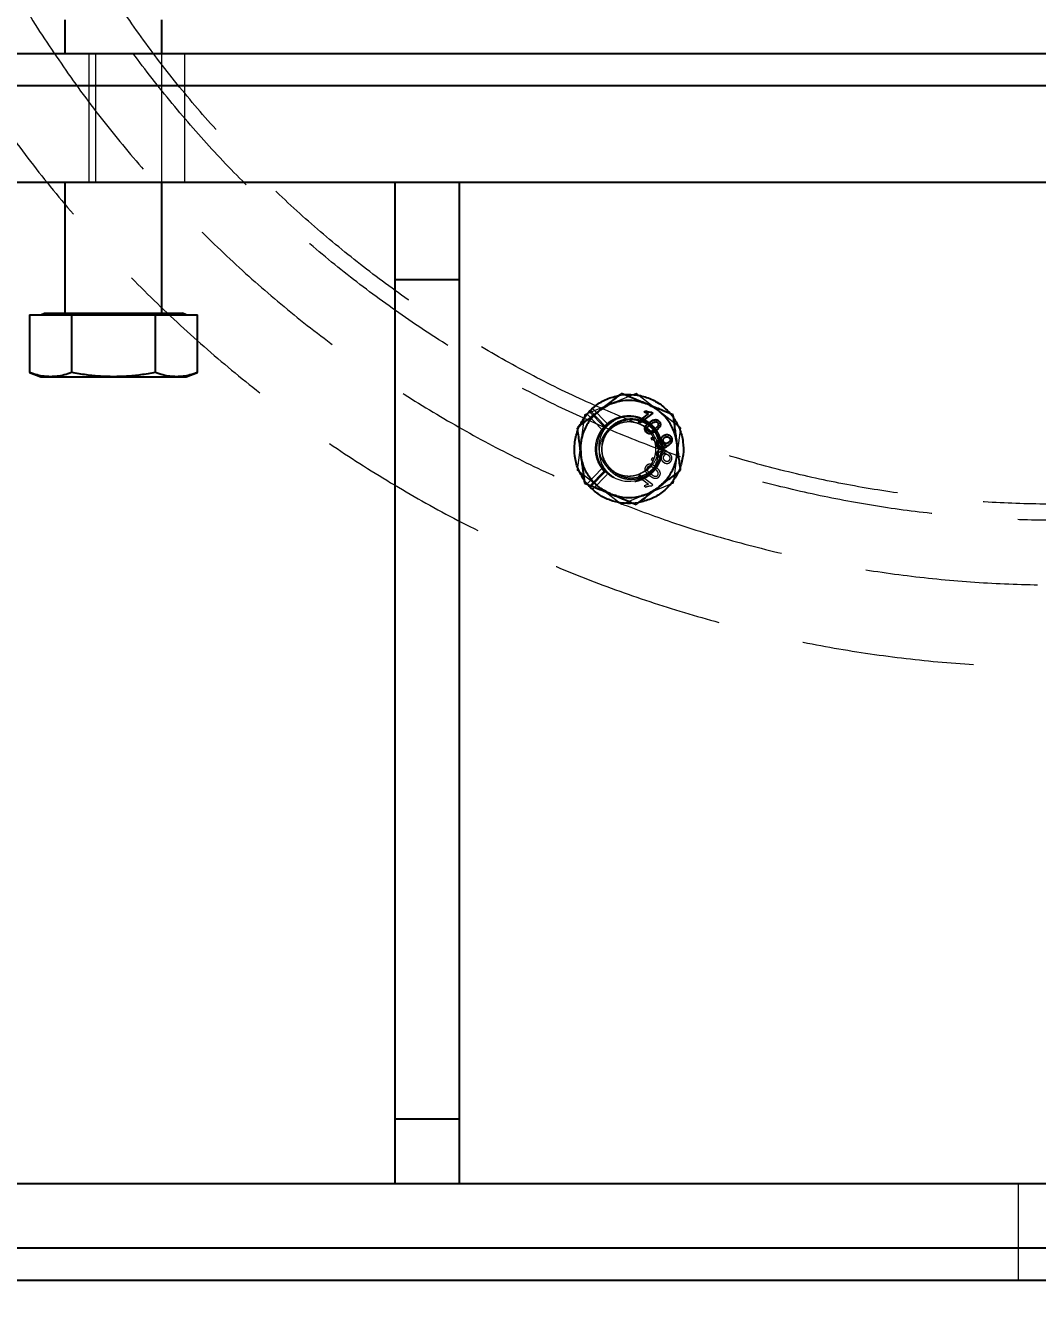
# Model space of a CAD drawing. Header units: millimetres. Extents: x 861 to 27901, y 673 to 17923.
# Drawn here: x 10602.1 to 10850.4, y 5365.5 to 5681.2 of the extents above; entities that cross this region are included whole.
import ezdxf

# ---------------------------------------------------------------- set-up
doc = ezdxf.new("R2010")
doc.units = ezdxf.units.MM
doc.header["$LTSCALE"] = 33.3
doc.linetypes.add('HIDDEN', pattern=[1.905, 1.27, -0.635])
doc.layers.add('CAPA_1', color=7, linetype='Continuous')
doc.styles.add('SLDTEXTSTYLE0', font='TXT', dxfattribs={"width": 0.75})
doc.dimstyles.new('SLDDIMSTYLE0', dxfattribs={"dimtxt": 66.6, "dimasz": 66.6, "dimexe": 0, "dimexo": 0.0625, "dimgap": 16.65, "dimtad": 2, "dimdec": 0, "dimlfac": 1.261261, "dimrnd": 1e-09, "dimzin": 12, "dimdsep": 46, "dimtxsty": 'SLDTEXTSTYLE0', "dimsah": 1, "dimcen": 0.09, "dimadec": 0, "dimazin": 3, "dimtfac": 1, "dimtdec": 0, "dimtofl": 0, "dimtmove": 0, "dimatfit": 3, "dimfxl": 1, "dimfrac": 2, "dimtolj": 1, "dimtzin": 12, "dimarcsym": 0})

# ---------------------------------------------------------------- blocks, each defined once
blk = doc.blocks.new('_D_13')
at = {"layer": 'CAPA_1', "transparency": 16777216}
for p, q in [((9823.17, 6912.25), (14695.32, 6912.25)), ((14662.02, 6912.25), (14662.02, 5357.98)), ((14240.18, 5357.98), (14695.32, 5357.98))]:
    blk.add_line(p, q, dxfattribs=at)
for points in [[(14662.02, 6912.25), (14651.77, 6845.65), (14672.27, 6845.65)], [(14662.02, 5357.98), (14672.27, 5424.58), (14651.77, 5424.58)]]:
    blk.add_solid(points, dxfattribs=at)
at = {"layer": 'CAPA_1', "transparency": 16777216, "insert": (14576.17, 6036.69), "char_height": 66.6, "attachment_point": 1, "rotation": 90, "style": 'SLDTEXTSTYLE0'}
blk.add_mtext('1960', dxfattribs=at)

msp = doc.modelspace()

# ---------------------------------------------------------------- linework, layer by layer
at = {"color": 7, "linetype": 'Continuous', "lineweight": 25}
for p, q in [((10611.73, 5674.37), (10611.73, 5682.63)), ((10635.52, 5674.37), (10635.52, 5682.63)), ((10534.1, 5674.37), (11184.24, 5674.37)), ((11350.74, 5666.45), (10478.6, 5666.45)), ((11691.67, 5642.66), (10478.6, 5642.66)), ((10611.73, 5610.56), (10611.73, 5642.66)), ((10635.52, 5610.56), (10635.52, 5642.66)), ((10692.67, 5642.66), (10692.67, 5396.87)), ((10708.53, 5396.87), (10708.53, 5642.66)), ((10692.67, 5618.87), (10708.53, 5618.87)), ((10603.03, 5610.16), (10603.03, 5596.01)), ((10603.03, 5610.16), (10644.22, 5610.16)), ((10605.79, 5610.16), (10606.68, 5610.56)), ((10613.33, 5610.16), (10613.33, 5596.01)), ((10633.92, 5596.01), (10633.92, 5610.16)), ((10641.46, 5610.16), (10640.57, 5610.56)), ((10644.22, 5596.01), (10644.22, 5610.16)), ((10603.02, 5596.01), (10605.79, 5595)), ((10641.46, 5595), (10644.23, 5596.01)), ((10752.47, 5583.98), (10754.99, 5585.91)), ((10752.79, 5583.57), (10752.47, 5583.98)), ((10756.02, 5586.05), (10752.79, 5583.57)), ((10753.94, 5586.29), (10754.32, 5586.59)), ((10754.99, 5585.91), (10753.94, 5586.29)), ((10755.82, 5586.32), (10756.02, 5586.05)), ((10755.66, 5579.84), (10756.07, 5580.16)), ((10755.98, 5579.43), (10755.66, 5579.84)), ((10756.39, 5579.75), (10755.98, 5579.43)), ((10756.07, 5580.16), (10756.39, 5579.75)), ((10757.27, 5579.37), (10757.63, 5578.99)), ((10759.19, 5578.27), (10759.27, 5578.34)), ((10740.4, 5568.08), (10739.87, 5568.68)), ((10740.4, 5568.08), (10740.63, 5568.31)), ((10740.63, 5567.83), (10740.96, 5568.17)), ((10708.53, 5412.73), (10692.67, 5412.73)), ((11826.45, 5396.87), (10264.53, 5396.87)), ((11826.45, 5381.02), (10264.53, 5381.02)), ((11826.45, 5373.09), (10264.53, 5373.09))]:
    msp.add_line(p, q, dxfattribs=at)
at = {"color": 1, "linetype": 'HIDDEN', "lineweight": 18}
for p, q in [((10617.68, 5642.66), (10617.68, 5674.37)), ((10619.21, 5674.37), (10619.21, 5642.66)), ((10635.52, 5642.66), (10635.52, 5674.37)), ((10641.13, 5642.66), (10641.13, 5674.37)), ((10751.96, 5590.86), (10739.27, 5585.63)), ((10747.17, 5590.24), (10748.05, 5590.46)), ((10747.77, 5590.42), (10749, 5590.59)), ((10748.31, 5590.49), (10749.65, 5590.57)), ((10762.85, 5582.48), (10751.96, 5590.86)), ((10740.63, 5586.66), (10741.21, 5587.22)), ((10741.21, 5587.22), (10741.68, 5587.56)), ((10744.85, 5583.49), (10741.21, 5587.22)), ((10745.62, 5588.24), (10747.1, 5588.64)), ((10753.2, 5588.64), (10754.7, 5588.23)), ((10739.27, 5585.63), (10737.46, 5572.01)), ((10739.87, 5585.82), (10743.53, 5582.07)), ((10740.03, 5585.94), (10740.4, 5586.42)), ((10740.4, 5586.42), (10744.04, 5582.7)), ((10744.27, 5582.94), (10740.63, 5586.66)), ((10757.41, 5586.67), (10758.49, 5585.59)), ((10760.16, 5586.1), (10761.27, 5584.65)), ((10760.37, 5585.9), (10761.13, 5584.91)), ((10737.42, 5581.21), (10737.63, 5581.97)), ((10737.55, 5581.77), (10738.03, 5582.92)), ((10737.72, 5582.19), (10738.36, 5583.46)), ((10744.04, 5582.7), (10743.54, 5582.02)), ((10744.85, 5583.49), (10744.27, 5582.94)), ((10744.98, 5583.59), (10744.85, 5583.49)), ((10747.76, 5583.45), (10747.61, 5583.37)), ((10755.17, 5583.36), (10754.99, 5583.53)), ((10762.85, 5582.48), (10761.03, 5568.87)), ((10738.76, 5580.3), (10738.36, 5578.82)), ((10738.76, 5574.2), (10738.36, 5575.7)), ((10755.98, 5575.07), (10755.66, 5574.66)), ((10755.66, 5574.66), (10756.07, 5574.34)), ((10756.39, 5574.75), (10755.98, 5575.07)), ((10757.27, 5575.13), (10757.63, 5575.51)), ((10757.81, 5575.34), (10758.01, 5576.22)), ((10759.19, 5576.22), (10759.27, 5576.16)), ((10761.94, 5575.68), (10761.54, 5574.2)), ((10748.34, 5563.64), (10737.46, 5572.01)), ((10739.87, 5568.68), (10743.53, 5572.43)), ((10740.63, 5568.31), (10744.04, 5571.8)), ((10744.27, 5571.55), (10740.96, 5568.17)), ((10744.85, 5571), (10741.21, 5567.28)), ((10743.5, 5572.48), (10744.39, 5571.45)), ((10744.04, 5571.8), (10743.53, 5572.43)), ((10744.78, 5573.42), (10745.15, 5572.9)), ((10754.7, 5570.8), (10755.23, 5571.18)), ((10762.38, 5571.82), (10761.95, 5571.05)), ((10762.75, 5572.73), (10762.28, 5571.57)), ((10762.89, 5573.35), (10762.48, 5572.06)), ((10740.7, 5567.78), (10739.15, 5569.63)), ((10739.87, 5568.68), (10739.17, 5569.59)), ((10742.9, 5567.82), (10741.81, 5568.91)), ((10761.03, 5568.87), (10748.34, 5563.64)), ((10752.79, 5570.93), (10752.47, 5570.52)), ((10752.47, 5570.52), (10754.99, 5568.58)), ((10756.02, 5568.45), (10752.79, 5570.93)), ((10754.99, 5568.58), (10753.94, 5568.2)), ((10753.94, 5568.2), (10754.32, 5567.91)), ((10755.82, 5568.18), (10756.02, 5568.45)), ((10754.69, 5566.25), (10753.2, 5565.86)), ((10752.61, 5564.1), (10750.78, 5563.92)), ((10752.53, 5564.08), (10751.3, 5563.91)), ((10845.69, 5396.87), (10845.69, 5373.09))]:
    msp.add_line(p, q, dxfattribs=at)
msp.add_arc((10750.15, 5577.25), 7.93, 37.5876, 307.5876, dxfattribs=at)
for points in [[(11121.76, 6013.67), (11118.45, 6018.6), (11111.84, 6028.47), (11100.89, 6042.53), (11089.23, 6056.01), (11076.81, 6068.79), (11063.71, 6080.86), (11049.94, 6092.18), (11035.56, 6102.71), (11020.61, 6112.41), (11005.15, 6121.26), (10989.21, 6129.23), (10972.85, 6136.3), (10956.11, 6142.43), (10939.07, 6147.62), (10921.75, 6151.85), (10904.23, 6155.09), (10886.55, 6157.35), (10868.78, 6158.61), (10850.96, 6158.88), (10833.15, 6158.15), (10815.41, 6156.41), (10797.8, 6153.69), (10780.37, 6149.98), (10763.18, 6145.31), (10746.27, 6139.67), (10729.71, 6133.1), (10713.54, 6125.6), (10697.81, 6117.22), (10682.58, 6107.96), (10667.9, 6097.87), (10653.8, 6086.96), (10640.34, 6075.29), (10627.55, 6062.88), (10615.48, 6049.77), (10604.16, 6036), (10593.63, 6021.62), (10583.93, 6006.68), (10575.08, 5991.21), (10567.11, 5975.27), (10560.04, 5958.91), (10553.91, 5942.18), (10548.72, 5925.13), (10544.5, 5907.81), (10541.25, 5890.29), (10538.99, 5872.61), (10537.73, 5854.84), (10537.46, 5837.02), (10538.2, 5819.21), (10539.93, 5801.48), (10542.65, 5783.86), (10546.36, 5766.43), (10551.03, 5749.24), (10556.67, 5732.33), (10563.24, 5715.77), (10570.75, 5699.6), (10579.09, 5683.85), (10585.37, 5673.77), (10588.52, 5668.74)], [(10588.52, 5668.74), (10591.82, 5663.8), (10598.44, 5653.93), (10609.39, 5639.87), (10621.05, 5626.4), (10633.47, 5613.61), (10646.57, 5601.54), (10660.34, 5590.22), (10674.72, 5579.7), (10689.67, 5569.99), (10705.13, 5561.14), (10721.07, 5553.17), (10737.43, 5546.1), (10754.16, 5539.97), (10771.21, 5534.78), (10788.53, 5530.56), (10806.05, 5527.31), (10823.73, 5525.05), (10841.5, 5523.79), (10859.32, 5523.52), (10877.13, 5524.26), (10894.86, 5525.99), (10912.48, 5528.71), (10929.91, 5532.42), (10947.1, 5537.1), (10964.01, 5542.73), (10980.57, 5549.31), (10996.74, 5556.8), (11012.47, 5565.18), (11027.7, 5574.44), (11042.38, 5584.54), (11056.48, 5595.44), (11069.94, 5607.11), (11082.73, 5619.53), (11094.8, 5632.64), (11106.12, 5646.4), (11116.65, 5660.78), (11126.35, 5675.73), (11135.2, 5691.19), (11143.17, 5707.13), (11150.24, 5723.49), (11156.37, 5740.23), (11161.56, 5757.28), (11165.78, 5774.59), (11169.03, 5792.11), (11171.29, 5809.79), (11172.55, 5827.56), (11172.82, 5845.38), (11172.08, 5863.19), (11170.35, 5880.93), (11167.63, 5898.54), (11163.92, 5915.97), (11159.24, 5933.16), (11153.61, 5950.07), (11147.04, 5966.64), (11139.53, 5982.8), (11131.19, 5998.55), (11124.9, 6008.63), (11121.76, 6013.67)], [(10639.07, 5595), (10639.44, 5595), (10640.17, 5595), (10640.9, 5595), (10641.38, 5595), (10641.44, 5595), (10641.46, 5595)], [(10743.53, 5572.43), (10743.24, 5572.87), (10742.67, 5573.75), (10742.16, 5575.25), (10741.92, 5576.81), (10741.99, 5578.39), (10742.36, 5579.92), (10743.01, 5581.36), (10743.93, 5582.65), (10745.07, 5583.74), (10746.4, 5584.59), (10747.87, 5585.17), (10749.43, 5585.46), (10751, 5585.45), (10752.55, 5585.13), (10754.01, 5584.53), (10755.33, 5583.66), (10756.46, 5582.55), (10757.35, 5581.25), (10757.99, 5579.8), (10758.33, 5578.26), (10758.37, 5576.68), (10758.11, 5575.12), (10757.56, 5573.64), (10756.74, 5572.3), (10755.67, 5571.13), (10754.4, 5570.19), (10752.98, 5569.51), (10751.45, 5569.11), (10749.87, 5569.01), (10748.3, 5569.22), (10746.81, 5569.72), (10745.42, 5570.48), (10744.65, 5571.2), (10744.27, 5571.55)], [(10744.89, 5573.2), (10744.44, 5573.95), (10743.54, 5575.45), (10743.4, 5578.14), (10744.24, 5580.64), (10746, 5582.65), (10748.38, 5583.83), (10751.03, 5584.01), (10753.55, 5583.16), (10755.55, 5581.41), (10756.73, 5579.02), (10756.91, 5576.37), (10756.06, 5573.85), (10754.31, 5571.85), (10751.92, 5570.67), (10749.28, 5570.5), (10746.72, 5571.31), (10745.5, 5572.57), (10744.89, 5573.2)], [(10756.43, 5582.09), (10756.73, 5581.65), (10757.32, 5580.79), (10757.85, 5579.32), (10758.13, 5577.77), (10758.05, 5576.73), (10758.01, 5576.21)], [(10744.89, 5573.2), (10744.64, 5573.56), (10744.15, 5574.28), (10743.7, 5575.52), (10743.47, 5576.81), (10743.53, 5577.68), (10743.57, 5578.12)]]:
    msp.add_open_spline(points, degree=3, dxfattribs=at)
for points, knots in [([(10747.26, 5564.21), (10751.7, 5562.52), (10761.35, 5558.86), (10776.56, 5554.31), (10792.77, 5550.33), (10809.18, 5547.3), (10825.73, 5545.18), (10842.37, 5544), (10859.06, 5543.75), (10875.73, 5544.44), (10892.33, 5546.06), (10908.83, 5548.61), (10925.15, 5552.08), (10941.25, 5556.46), (10957.08, 5561.73), (10972.59, 5567.89), (10987.73, 5574.91), (11002.45, 5582.76), (11016.71, 5591.43), (11030.46, 5600.88), (11043.66, 5611.09), (11056.27, 5622.02), (11068.24, 5633.64), (11079.54, 5645.92), (11090.14, 5658.8), (11100, 5672.27), (11109.08, 5686.26), (11117.37, 5700.75), (11124.83, 5715.67), (11131.45, 5730.99), (11137.19, 5746.66), (11142.05, 5762.62), (11146, 5778.83), (11149.04, 5795.24), (11151.16, 5811.79), (11152.34, 5828.43), (11152.59, 5845.12), (11151.9, 5861.79), (11150.28, 5878.4), (11147.73, 5894.89), (11144.26, 5911.21), (11139.88, 5927.31), (11134.61, 5943.14), (11128.45, 5958.65), (11121.43, 5973.78), (11113.62, 5988.53), (11107.73, 5997.97), (11104.78, 6002.69)], [0, 0, 0, 0, 0.019062, 0.041356, 0.06365, 0.085944, 0.108238, 0.130532, 0.152826, 0.17512, 0.197414, 0.219708, 0.242002, 0.264296, 0.286591, 0.308885, 0.331179, 0.353473, 0.375767, 0.398061, 0.420355, 0.442649, 0.464943, 0.487237, 0.509531, 0.531825, 0.554119, 0.576413, 0.598707, 0.621001, 0.643295, 0.665589, 0.687883, 0.710177, 0.732471, 0.754765, 0.77706, 0.799354, 0.821648, 0.843942, 0.866236, 0.88853, 0.910824, 0.933118, 0.955412, 0.977706, 1, 1, 1, 1]), ([(11091.47, 5994.07), (11094.26, 5989.61), (11099.83, 5980.68), (11107.22, 5966.71), (11113.88, 5952.39), (11119.7, 5937.7), (11124.7, 5922.72), (11128.84, 5907.47), (11132.13, 5892.02), (11134.54, 5876.41), (11136.08, 5860.69), (11136.73, 5844.91), (11136.49, 5829.11), (11135.37, 5813.36), (11133.37, 5797.69), (11130.49, 5782.16), (11126.75, 5766.81), (11122.15, 5751.7), (11116.71, 5736.87), (11110.45, 5722.36), (11103.38, 5708.24), (11095.54, 5694.53), (11086.94, 5681.28), (11077.6, 5668.53), (11067.57, 5656.33), (11056.87, 5644.71), (11045.54, 5633.71), (11033.6, 5623.36), (11021.11, 5613.69), (11008.09, 5604.75), (10994.59, 5596.54), (10980.66, 5589.11), (10966.32, 5582.47), (10951.64, 5576.64), (10936.66, 5571.65), (10921.41, 5567.5), (10905.96, 5564.21), (10890.35, 5561.8), (10874.63, 5560.26), (10858.85, 5559.61), (10843.05, 5559.85), (10827.3, 5560.97), (10811.63, 5562.97), (10796.09, 5565.85), (10780.75, 5569.59), (10765.64, 5574.19), (10750.81, 5579.63), (10736.3, 5585.89), (10722.17, 5592.96), (10708.46, 5600.8), (10695.22, 5609.4), (10682.47, 5618.74), (10670.27, 5628.77), (10658.65, 5639.47), (10647.65, 5650.8), (10637.3, 5662.74), (10627.63, 5675.23), (10618.68, 5688.25), (10610.48, 5701.75), (10603.05, 5715.68), (10596.41, 5730.02), (10590.58, 5744.7), (10585.58, 5759.69), (10581.44, 5774.93), (10578.15, 5790.38), (10575.75, 5805.99), (10574.19, 5821.38), (10573.89, 5831.58), (10573.74, 5836.51)], [0, 0, 0, 0, 0.015166, 0.030332, 0.045498, 0.060663, 0.075829, 0.090995, 0.106161, 0.121327, 0.136493, 0.151659, 0.166825, 0.18199, 0.197156, 0.212322, 0.227488, 0.242654, 0.25782, 0.272986, 0.288151, 0.303317, 0.318483, 0.333649, 0.348815, 0.363981, 0.379147, 0.394312, 0.409478, 0.424644, 0.43981, 0.454976, 0.470142, 0.485308, 0.500474, 0.515639, 0.530805, 0.545971, 0.561137, 0.576303, 0.591469, 0.606635, 0.6218, 0.636966, 0.652132, 0.667298, 0.682464, 0.69763, 0.712796, 0.727961, 0.743127, 0.758293, 0.773459, 0.788625, 0.803791, 0.818957, 0.834123, 0.849288, 0.864454, 0.87962, 0.894786, 0.909952, 0.925118, 0.940284, 0.955449, 0.970615, 0.985781, 1, 1, 1, 1]), ([(11088.14, 5991.92), (11090.89, 5987.52), (11096.39, 5978.71), (11103.67, 5964.94), (11110.23, 5950.82), (11115.97, 5936.34), (11120.9, 5921.57), (11124.99, 5906.54), (11128.23, 5891.31), (11130.61, 5875.92), (11132.12, 5860.42), (11132.76, 5844.86), (11132.53, 5829.28), (11131.42, 5813.75), (11129.45, 5798.3), (11126.61, 5782.99), (11122.92, 5767.86), (11118.39, 5752.96), (11113.03, 5738.34), (11106.85, 5724.04), (11099.89, 5710.11), (11092.15, 5696.59), (11083.67, 5683.53), (11074.47, 5670.96), (11064.58, 5658.93), (11054.03, 5647.48), (11042.86, 5636.63), (11031.09, 5626.43), (11018.77, 5616.9), (11005.94, 5608.08), (10992.63, 5599.99), (10978.89, 5592.66), (10964.76, 5586.11), (10950.28, 5580.37), (10935.51, 5575.44), (10920.48, 5571.35), (10905.25, 5568.11), (10889.86, 5565.73), (10874.36, 5564.22), (10858.79, 5563.58), (10843.22, 5563.81), (10827.69, 5564.92), (10812.24, 5566.89), (10796.92, 5569.72), (10781.8, 5573.43), (10767.21, 5577.81), (10757.82, 5581.38), (10753.28, 5583.1)], [0, 0, 0, 0, 0.022255, 0.044509, 0.066764, 0.089018, 0.111273, 0.133527, 0.155782, 0.178037, 0.200291, 0.222546, 0.2448, 0.267055, 0.289309, 0.311564, 0.333819, 0.356073, 0.378328, 0.400582, 0.422837, 0.445091, 0.467346, 0.489601, 0.511855, 0.53411, 0.556364, 0.578619, 0.600873, 0.623128, 0.645383, 0.667637, 0.689892, 0.712146, 0.734401, 0.756655, 0.77891, 0.801165, 0.823419, 0.845674, 0.867928, 0.890183, 0.912438, 0.934692, 0.956947, 0.979201, 1, 1, 1, 1]), ([(10557.88, 5836.34), (10558.04, 5831.09), (10558.36, 5820.3), (10560.01, 5804.01), (10562.54, 5787.52), (10566.02, 5771.19), (10570.4, 5755.09), (10575.67, 5739.26), (10581.83, 5723.75), (10588.85, 5708.62), (10596.66, 5693.87), (10602.55, 5684.43), (10605.49, 5679.72)], [0, 0, 0, 0, 0.09483, 0.195404, 0.295979, 0.396553, 0.497128, 0.597702, 0.698277, 0.798851, 0.899426, 1, 1, 1, 1]), ([(10751.83, 5583.66), (10747.21, 5585.6), (10737.8, 5589.53), (10724.05, 5596.46), (10710.53, 5604.19), (10697.47, 5612.67), (10684.9, 5621.87), (10672.87, 5631.76), (10661.42, 5642.31), (10650.57, 5653.48), (10640.37, 5665.26), (10630.8, 5677.55), (10625.03, 5686.17), (10622.14, 5690.48)], [0, 0, 0, 0, 0.088015, 0.179213, 0.270412, 0.36161, 0.452809, 0.544007, 0.635206, 0.726404, 0.817603, 0.908801, 1, 1, 1, 1]), ([(10605.49, 5679.72), (10608.59, 5675.1), (10614.78, 5665.86), (10625.03, 5652.69), (10635.95, 5640.07), (10647.58, 5628.1), (10659.85, 5616.8), (10672.74, 5606.2), (10686.21, 5596.35), (10700.2, 5587.25), (10714.69, 5578.98), (10729.15, 5571.68), (10738.96, 5567.58), (10743.64, 5565.62)], [0, 0, 0, 0, 0.0916431, 0.1832862, 0.2749293, 0.3665724, 0.4582155, 0.5498586, 0.6415017, 0.7331448, 0.8247879, 0.916431, 1, 1, 1, 1]), ([(10743.03, 5586.76), (10742.99, 5586.74), (10742.5, 5586.46), (10742.15, 5586.01), (10741.81, 5585.59)], [0, 0, 0, 0, 0.071301, 1, 1, 1, 1]), ([(10746.52, 5571.69), (10746.17, 5571.85), (10745.04, 5572.37), (10743.72, 5574.08), (10742.8, 5576.45), (10742.79, 5579.01), (10743.54, 5581.19), (10744.89, 5583.13), (10746.16, 5583.98), (10746.92, 5584.49)], [0, 0, 0, 0, 0.0732264, 0.2347096, 0.3940996, 0.5545736, 0.7120391, 0.8274559, 1, 1, 1, 1]), ([(10743.57, 5578.12), (10743.62, 5578.58), (10743.72, 5579.5), (10744.33, 5581.07), (10745.45, 5582.64), (10747.19, 5583.93), (10749.17, 5584.64), (10751.27, 5584.78), (10753.33, 5584.32), (10755.11, 5583.4), (10756.02, 5582.49), (10756.43, 5582.09)], [0, 0, 0, 0, 0.081677, 0.16135, 0.291036, 0.413148, 0.534221, 0.654765, 0.776346, 0.898839, 1, 1, 1, 1]), ([(10744.89, 5573.2), (10745.08, 5572.96), (10745.57, 5572.38), (10746.28, 5571.83), (10746.93, 5571.43), (10747.39, 5571.2), (10747.97, 5570.96), (10748.41, 5570.84), (10748.65, 5570.78), (10748.65, 5570.78), (10748.65, 5570.78), (10748.65, 5570.78), (10748.65, 5570.78), (10748.66, 5570.78), (10748.66, 5570.78), (10748.68, 5570.77), (10748.71, 5570.77), (10748.78, 5570.75), (10748.99, 5570.71), (10749.7, 5570.59), (10750.51, 5570.59), (10751.3, 5570.7), (10751.75, 5570.8), (10752.26, 5570.94), (10752.71, 5571.11), (10752.98, 5571.24), (10753.25, 5571.37), (10753.6, 5571.56), (10754.07, 5571.88), (10754.52, 5572.23), (10754.91, 5572.61), (10755.29, 5573.03), (10755.68, 5573.55), (10755.98, 5574.05), (10756.15, 5574.39), (10756.27, 5574.67), (10756.42, 5575.04), (10756.59, 5575.58), (10756.71, 5576.14), (10756.78, 5576.74), (10756.8, 5577.34), (10756.77, 5577.89), (10756.7, 5578.36), (10756.63, 5578.7), (10756.58, 5578.9), (10756.52, 5579.15), (10756.4, 5579.52), (10756.19, 5580.02), (10755.98, 5580.45), (10755.76, 5580.81), (10755.42, 5581.31), (10754.87, 5581.96), (10754.08, 5582.64), (10753.3, 5583.12), (10752.56, 5583.45), (10751.87, 5583.68), (10751.16, 5583.82), (10750.45, 5583.9), (10749.22, 5583.89), (10747.46, 5583.47), (10745.53, 5582.19), (10744.09, 5580.35), (10743.74, 5578.86), (10743.57, 5578.12)], [0, 0, 0, 0, 0.025018, 0.062505, 0.073457, 0.087536, 0.104741, 0.12507, 0.12508, 0.125088, 0.125103, 0.125129, 0.125176, 0.125264, 0.125429, 0.125753, 0.126422, 0.127908, 0.131491, 0.144058, 0.187539, 0.197474, 0.209566, 0.225509, 0.240805, 0.248969, 0.250106, 0.265748, 0.281391, 0.297034, 0.312676, 0.325838, 0.344007, 0.365974, 0.374124, 0.375253, 0.390902, 0.40655, 0.422199, 0.437847, 0.456199, 0.471384, 0.483402, 0.495485, 0.499868, 0.500438, 0.516867, 0.531646, 0.544773, 0.556248, 0.566071, 0.595236, 0.625559, 0.651348, 0.670843, 0.691621, 0.711565, 0.729805, 0.750654, 0.81299, 0.875327, 0.937663, 1, 1, 1, 1]), ([(10758.01, 5578.29), (10757.92, 5578.66), (10757.74, 5579.4), (10757.3, 5580.34), (10756.8, 5581.18), (10756.22, 5581.93), (10755.28, 5582.85), (10754.31, 5583.49), (10753.45, 5583.87), (10752.97, 5584.05), (10752.44, 5584.2), (10751.43, 5584.42), (10749.89, 5584.46), (10747.94, 5583.95), (10746.37, 5583.08), (10745.69, 5582.23), (10745.44, 5581.92)], [0, 0, 0, 0, 0.069953, 0.139917, 0.190193, 0.248551, 0.31488, 0.430247, 0.459214, 0.488206, 0.524206, 0.559732, 0.679274, 0.802425, 0.926677, 1, 1, 1, 1]), ([(10753, 5584.65), (10753.82, 5584.15), (10755.24, 5583.31), (10756.72, 5581.23), (10757.44, 5579.24), (10757.42, 5577.86), (10757.41, 5577.36)], [0, 0, 0, 0, 0.315048, 0.541887, 0.835388, 1, 1, 1, 1]), ([(10747.32, 5583.22), (10746.68, 5582.94), (10745.26, 5582.33), (10743.71, 5580.43), (10742.8, 5578.05), (10742.79, 5575.49), (10743.54, 5573.31), (10744.89, 5571.36), (10746.16, 5570.52), (10746.92, 5570.01)], [0, 0, 0, 0, 0.1234541, 0.2761855, 0.4269372, 0.5787141, 0.7276455, 0.8368072, 1, 1, 1, 1]), ([(10753, 5569.85), (10753.82, 5570.34), (10755.23, 5571.19), (10756.73, 5573.27), (10757.42, 5575.32), (10757.49, 5577.62), (10756.89, 5579.88), (10755.56, 5581.68), (10754.12, 5582.78), (10753.28, 5583.14), (10752.86, 5583.31)], [0, 0, 0, 0, 0.165815, 0.285204, 0.439678, 0.538055, 0.684865, 0.841009, 0.920503, 1, 1, 1, 1]), ([(10761.54, 5580.3), (10761.74, 5579.8), (10761.95, 5579.27), (10761.94, 5578.7), (10761.94, 5578.66)], [0, 0, 0, 0, 0.928699, 1, 1, 1, 1]), ([(10743.57, 5576.38), (10743.62, 5575.91), (10743.72, 5574.99), (10744.33, 5573.43), (10745.45, 5571.86), (10747.19, 5570.57), (10749.17, 5569.86), (10751.27, 5569.72), (10753.33, 5570.18), (10755.11, 5571.1), (10756.02, 5572), (10756.43, 5572.41)], [0, 0, 0, 0, 0.081677, 0.161349, 0.291035, 0.413148, 0.534221, 0.654764, 0.776345, 0.898838, 1, 1, 1, 1]), ([(10758.01, 5576.21), (10757.92, 5575.84), (10757.74, 5575.1), (10757.3, 5574.15), (10756.8, 5573.32), (10756.22, 5572.56), (10755.28, 5571.65), (10754.31, 5571.01), (10753.45, 5570.63), (10752.97, 5570.45), (10752.44, 5570.29), (10751.43, 5570.08), (10749.89, 5570.04), (10747.94, 5570.54), (10746.15, 5571.59), (10745.31, 5572.66), (10744.89, 5573.2)], [0, 0, 0, 0, 0.066556, 0.133122, 0.180956, 0.23648, 0.299587, 0.409351, 0.436911, 0.464495, 0.498747, 0.532548, 0.646284, 0.763454, 0.881671, 1, 1, 1, 1]), ([(10757.41, 5577.14), (10757.25, 5576.32), (10756.93, 5574.61), (10755.56, 5572.82), (10754.12, 5571.71), (10753.28, 5571.36), (10752.86, 5571.19)], [0, 0, 0, 0, 0.315902, 0.654861, 0.827426, 1, 1, 1, 1]), ([(10758.01, 5576.21), (10757.91, 5575.7), (10757.72, 5574.68), (10757.22, 5573.62), (10756.82, 5572.95), (10756.6, 5572.63), (10756.37, 5572.32), (10756.17, 5572.08), (10755.98, 5571.87), (10755.62, 5571.49), (10755.26, 5571.2), (10754.99, 5570.97)], [0, 0, 0, 0, 0.249952, 0.499906, 0.562471, 0.625034, 0.687596, 0.750157, 0.77567, 0.825835, 1, 1, 1, 1]), ([(10757.13, 5576.66), (10757.05, 5576.54), (10756.94, 5576.36), (10756.88, 5576.08), (10756.88, 5575.79), (10756.99, 5575.44), (10757.18, 5575.23), (10757.27, 5575.13)], [0, 0, 0, 0, 0.249859, 0.375956, 0.500482, 0.749847, 1, 1, 1, 1]), ([(10759.73, 5576.47), (10759.53, 5576.61), (10759.13, 5576.9), (10758.56, 5577.15), (10758.07, 5577.19), (10757.7, 5577.11), (10757.38, 5576.93), (10757.21, 5576.75), (10757.13, 5576.66)], [0, 0, 0, 0, 0.2504849, 0.5001185, 0.6280399, 0.7500924, 0.8749937, 1, 1, 1, 1]), ([(10757.63, 5575.51), (10757.57, 5575.58), (10757.47, 5575.7), (10757.39, 5575.9), (10757.38, 5576.05), (10757.41, 5576.22), (10757.48, 5576.32), (10757.52, 5576.39)], [0, 0, 0, 0, 0.277074, 0.499914, 0.624834, 0.750381, 1, 1, 1, 1]), ([(10757.52, 5576.39), (10757.57, 5576.45), (10757.68, 5576.57), (10757.89, 5576.67), (10758.13, 5576.71), (10758.59, 5576.6), (10758.92, 5576.39), (10759.19, 5576.22)], [0, 0, 0, 0, 0.125207, 0.25031, 0.375339, 0.50062, 1, 1, 1, 1]), ([(10758.28, 5575.75), (10758.25, 5575.71), (10758.21, 5575.65), (10758.13, 5575.5), (10758.06, 5575.31), (10758.04, 5575.07), (10758.06, 5574.82), (10758.14, 5574.59), (10758.3, 5574.3), (10758.49, 5574.14), (10758.61, 5574.03)], [0, 0, 0, 0, 0.062611, 0.125226, 0.250194, 0.373586, 0.500286, 0.62458, 0.750412, 1, 1, 1, 1]), ([(10759.27, 5576.16), (10759.17, 5576.16), (10758.99, 5576.17), (10758.71, 5576.09), (10758.46, 5575.96), (10758.34, 5575.82), (10758.28, 5575.75)], [0, 0, 0, 0, 0.2495405, 0.5019797, 0.7513718, 1, 1, 1, 1]), ([(10758.75, 5575.59), (10758.69, 5575.5), (10758.6, 5575.36), (10758.56, 5575.15), (10758.57, 5574.99), (10758.61, 5574.83), (10758.71, 5574.64), (10758.83, 5574.53), (10758.91, 5574.46)], [0, 0, 0, 0, 0.24952, 0.373528, 0.499888, 0.62379, 0.750316, 1, 1, 1, 1]), ([(10758.61, 5574.03), (10758.76, 5573.93), (10758.97, 5573.79), (10759.31, 5573.71), (10759.57, 5573.7), (10759.82, 5573.75), (10760.15, 5573.88), (10760.33, 5574.07), (10760.44, 5574.2)], [0, 0, 0, 0, 0.2498688, 0.376654, 0.5003478, 0.6274594, 0.7508242, 1, 1, 1, 1]), ([(10759.89, 5575.68), (10759.8, 5575.74), (10759.67, 5575.83), (10759.46, 5575.89), (10759.29, 5575.9), (10759.13, 5575.87), (10758.93, 5575.79), (10758.82, 5575.67), (10758.75, 5575.59)], [0, 0, 0, 0, 0.249977, 0.377915, 0.500342, 0.627106, 0.750811, 1, 1, 1, 1]), ([(10758.91, 5574.46), (10759, 5574.4), (10759.19, 5574.27), (10759.48, 5574.23), (10759.71, 5574.26), (10759.92, 5574.34), (10760.04, 5574.46), (10760.12, 5574.55)], [0, 0, 0, 0, 0.25025, 0.499841, 0.629288, 0.750666, 1, 1, 1, 1]), ([(10760.44, 5574.2), (10760.51, 5574.29), (10760.63, 5574.48), (10760.71, 5574.81), (10760.72, 5575.15), (10760.59, 5575.58), (10760.25, 5576.05), (10759.9, 5576.33), (10759.73, 5576.47)], [0, 0, 0, 0, 0.1250636, 0.2500896, 0.37511, 0.5001694, 0.749441, 1, 1, 1, 1]), ([(10760.12, 5574.55), (10760.18, 5574.64), (10760.27, 5574.78), (10760.29, 5575), (10760.27, 5575.16), (10760.21, 5575.31), (10760.1, 5575.5), (10759.98, 5575.61), (10759.89, 5575.68)], [0, 0, 0, 0, 0.249017, 0.371845, 0.499365, 0.623226, 0.749892, 1, 1, 1, 1]), ([(10754.34, 5573.03), (10754.25, 5572.89), (10754.11, 5572.67), (10754.07, 5572.37), (10754.08, 5572.2), (10754.09, 5572.11), (10754.1, 5572.07)], [0, 0, 0, 0, 0.498795, 0.749148, 0.874576, 1, 1, 1, 1]), ([(10754.34, 5573.03), (10754.25, 5572.89), (10754.11, 5572.67), (10754.06, 5572.33), (10754.09, 5572.16), (10754.1, 5572.07)], [0, 0, 0, 0, 0.499036, 0.74951, 1, 1, 1, 1]), ([(10754.1, 5572.07), (10754.15, 5571.94), (10754.26, 5571.67), (10754.62, 5571.21), (10754.96, 5570.93), (10755.18, 5570.74)], [0, 0, 0, 0, 0.249754, 0.499871, 1, 1, 1, 1]), ([(10756.77, 5572.81), (10756.59, 5572.95), (10756.22, 5573.22), (10755.68, 5573.46), (10755.22, 5573.52), (10754.88, 5573.47), (10754.57, 5573.29), (10754.42, 5573.12), (10754.34, 5573.03)], [0, 0, 0, 0, 0.2504715, 0.5003388, 0.6261881, 0.7501805, 0.8749718, 1, 1, 1, 1]), ([(10754.72, 5572.75), (10754.67, 5572.68), (10754.58, 5572.53), (10754.58, 5572.28), (10754.63, 5572.03), (10754.91, 5571.62), (10755.24, 5571.36), (10755.5, 5571.15)], [0, 0, 0, 0, 0.124696, 0.249462, 0.374432, 0.499637, 1, 1, 1, 1]), ([(10756.46, 5572.4), (10756.19, 5572.6), (10755.86, 5572.84), (10755.38, 5573.01), (10755.13, 5573), (10754.89, 5572.93), (10754.77, 5572.81), (10754.72, 5572.75)], [0, 0, 0, 0, 0.50041, 0.625613, 0.75058, 0.875344, 1, 1, 1, 1]), ([(10755.5, 5571.15), (10755.68, 5571.02), (10755.95, 5570.82), (10756.35, 5570.61), (10756.57, 5570.56), (10756.69, 5570.54)], [0, 0, 0, 0, 0.500372, 0.750515, 1, 1, 1, 1]), ([(10757.24, 5570.8), (10757.28, 5570.87), (10757.37, 5571.01), (10757.38, 5571.27), (10757.32, 5571.51), (10757.05, 5571.93), (10756.72, 5572.19), (10756.46, 5572.4)], [0, 0, 0, 0, 0.124745, 0.249484, 0.374471, 0.499648, 1, 1, 1, 1]), ([(10757.61, 5570.52), (10757.68, 5570.61), (10757.81, 5570.8), (10757.89, 5571.15), (10757.87, 5571.5), (10757.57, 5572.13), (10757.13, 5572.51), (10756.77, 5572.81)], [0, 0, 0, 0, 0.125373, 0.250644, 0.375698, 0.501113, 1, 1, 1, 1]), ([(10754.32, 5567.91), (10754.56, 5568.01), (10755.04, 5568.22), (10755.56, 5568.19), (10755.82, 5568.18)], [0, 0, 0, 0, 0.500866, 1, 1, 1, 1]), ([(10755.18, 5570.74), (10755.37, 5570.61), (10755.74, 5570.34), (10756.28, 5570.09), (10756.74, 5570.03), (10757.08, 5570.09), (10757.39, 5570.26), (10757.54, 5570.43), (10757.61, 5570.52)], [0, 0, 0, 0, 0.250482, 0.500345, 0.631866, 0.750221, 0.874987, 1, 1, 1, 1]), ([(10756.69, 5570.54), (10756.74, 5570.54), (10756.84, 5570.55), (10757, 5570.59), (10757.11, 5570.67), (10757.19, 5570.74), (10757.22, 5570.78), (10757.24, 5570.8)], [0, 0, 0, 0, 0.250055, 0.499949, 0.749722, 0.874857, 1, 1, 1, 1]), ([(10758.49, 5568.91), (10758.16, 5568.49), (10757.8, 5568.04), (10757.31, 5567.76), (10757.27, 5567.74)], [0, 0, 0, 0, 0.928699, 1, 1, 1, 1]), ([(10747.1, 5565.86), (10746.57, 5565.94), (10746, 5566.02), (10745.51, 5566.31), (10745.48, 5566.33)], [0, 0, 0, 0, 0.928699, 1, 1, 1, 1])]:
    msp.add_open_spline(points, degree=3, knots=knots, dxfattribs=at)
at = {"color": 7, "linetype": 'Continuous', "lineweight": 25}
for points in [[(10606.68, 5610.56), (10606.74, 5610.56), (10606.87, 5610.56), (10607.87, 5610.56), (10609.44, 5610.56), (10611.57, 5610.56), (10614.15, 5610.56), (10617.1, 5610.56), (10620.3, 5610.56), (10623.63, 5610.56), (10626.95, 5610.56), (10630.15, 5610.56), (10633.1, 5610.56), (10635.69, 5610.56), (10637.81, 5610.56), (10639.38, 5610.56), (10640.38, 5610.56), (10640.51, 5610.56), (10640.57, 5610.56)], [(10605.79, 5595), (10605.82, 5595), (10605.87, 5595), (10606.35, 5595), (10607.08, 5595), (10607.81, 5595), (10608.18, 5595)], [(10608.18, 5595), (10608.59, 5595), (10609.42, 5595), (10610.98, 5595), (10612.73, 5595), (10614.68, 5595), (10616.78, 5595), (10618.99, 5595), (10621.29, 5595), (10622.85, 5595), (10623.63, 5595)], [(10623.63, 5595), (10624.4, 5595), (10625.96, 5595), (10628.26, 5595), (10630.47, 5595), (10632.57, 5595), (10634.52, 5595), (10636.27, 5595), (10637.83, 5595), (10638.66, 5595), (10639.07, 5595)], [(10639.07, 5595), (10639.44, 5595), (10640.17, 5595), (10640.9, 5595), (10641.38, 5595), (10641.44, 5595), (10641.46, 5595)], [(10738.03, 5582.92), (10738.54, 5583.86), (10739.58, 5585.72), (10741.92, 5587.95), (10744.66, 5589.64), (10746.73, 5590.16), (10747.77, 5590.42)], [(10749, 5590.59), (10750.07, 5590.61), (10752.2, 5590.64), (10755.3, 5589.73), (10758.14, 5588.2), (10759.62, 5586.67), (10760.37, 5585.9)], [(10754.69, 5588.24), (10753.7, 5588.57), (10751.72, 5589.21), (10748.56, 5589.16), (10745.51, 5588.39), (10743.77, 5587.24), (10742.9, 5586.67)], [(10761.94, 5578.82), (10761.72, 5579.84), (10761.29, 5581.88), (10759.67, 5584.58), (10757.48, 5586.84), (10755.62, 5587.77), (10754.69, 5588.24)], [(10742.9, 5586.67), (10742.12, 5585.98), (10740.57, 5584.59), (10739.05, 5581.83), (10738.18, 5578.8), (10738.3, 5576.72), (10738.36, 5575.68)], [(10761.13, 5584.91), (10761.68, 5584), (10762.78, 5582.17), (10763.53, 5579.03), (10763.62, 5575.81), (10763.04, 5573.75), (10762.75, 5572.73)], [(10739.17, 5569.59), (10738.62, 5570.5), (10737.53, 5572.33), (10736.77, 5575.47), (10736.68, 5578.69), (10737.26, 5580.74), (10737.55, 5581.77)], [(10757.41, 5567.82), (10758.18, 5568.52), (10759.73, 5569.91), (10761.26, 5572.67), (10762.12, 5575.7), (10762, 5577.78), (10761.94, 5578.82)], [(10745.62, 5566.25), (10744.69, 5566.72), (10742.83, 5567.66), (10740.63, 5569.92), (10739.01, 5572.62), (10738.58, 5574.66), (10738.36, 5575.68)], [(10762.28, 5571.57), (10761.76, 5570.64), (10760.72, 5568.77), (10758.38, 5566.55), (10755.64, 5564.86), (10753.57, 5564.34), (10752.53, 5564.08)], [(10751.3, 5563.91), (10750.32, 5563.89), (10748.36, 5563.84), (10745.5, 5564.6), (10742.83, 5565.88), (10741.37, 5567.18), (10740.63, 5567.83)], [(10745.62, 5566.25), (10746.61, 5565.93), (10748.59, 5565.28), (10751.74, 5565.34), (10754.79, 5566.11), (10756.53, 5567.25), (10757.41, 5567.82)]]:
    msp.add_open_spline(points, degree=3, dxfattribs=at)
for points, knots in [([(10608.18, 5595), (10607.64, 5595.02), (10606.53, 5595.07), (10604.81, 5595.41), (10603.63, 5595.8), (10603.03, 5596.01)], [0, 0, 0, 0, 0.3109996, 0.6432998, 1, 1, 1, 1]), ([(10613.33, 5596.01), (10612.72, 5595.8), (10611.55, 5595.41), (10609.82, 5595.07), (10608.71, 5595.02), (10608.18, 5595)], [0, 0, 0, 0, 0.3566987, 0.6889976, 1, 1, 1, 1]), ([(10623.63, 5595), (10622.55, 5595.02), (10620.33, 5595.07), (10616.89, 5595.41), (10614.54, 5595.8), (10613.33, 5596.01)], [0, 0, 0, 0, 0.3109996, 0.6432999, 1, 1, 1, 1]), ([(10633.92, 5596.01), (10632.71, 5595.8), (10630.36, 5595.41), (10626.92, 5595.07), (10624.7, 5595.02), (10623.63, 5595)], [0, 0, 0, 0, 0.356699, 0.688998, 1, 1, 1, 1]), ([(10639.07, 5595), (10638.54, 5595.02), (10637.43, 5595.07), (10635.71, 5595.41), (10634.53, 5595.8), (10633.92, 5596.01)], [0, 0, 0, 0, 0.3109996, 0.6432998, 1, 1, 1, 1]), ([(10644.22, 5596.01), (10643.62, 5595.8), (10642.44, 5595.41), (10640.72, 5595.07), (10639.61, 5595.02), (10639.07, 5595)], [0, 0, 0, 0, 0.356699, 0.688998, 1, 1, 1, 1]), ([(10748.34, 5590.86), (10747.39, 5590.13), (10745.6, 5588.76), (10743.76, 5587.34), (10742.9, 5586.67)], [0, 0, 0, 0, 0.532771, 1, 1, 1, 1]), ([(10754.69, 5588.24), (10753.68, 5588.66), (10751.53, 5589.54), (10749.45, 5590.4), (10748.34, 5590.86)], [0, 0, 0, 0, 0.467229, 1, 1, 1, 1]), ([(10761.03, 5585.63), (10759.92, 5586.08), (10757.84, 5586.94), (10755.69, 5587.83), (10754.69, 5588.24)], [0, 0, 0, 0, 0.532771, 1, 1, 1, 1]), ([(10742.9, 5586.67), (10742.04, 5586.01), (10740.19, 5584.59), (10738.41, 5583.22), (10737.46, 5582.48)], [0, 0, 0, 0, 0.467229, 1, 1, 1, 1]), ([(10754.1, 5582.42), (10754.15, 5582.56), (10754.26, 5582.83), (10754.62, 5583.29), (10754.96, 5583.57), (10755.18, 5583.76)], [0, 0, 0, 0, 0.249754, 0.499871, 1, 1, 1, 1]), ([(10754.32, 5586.59), (10754.56, 5586.48), (10755.04, 5586.28), (10755.56, 5586.3), (10755.82, 5586.32)], [0, 0, 0, 0, 0.500866, 1, 1, 1, 1]), ([(10755.18, 5583.76), (10755.37, 5583.89), (10755.74, 5584.16), (10756.28, 5584.41), (10756.74, 5584.47), (10757.08, 5584.41), (10757.39, 5584.24), (10757.54, 5584.07), (10757.61, 5583.98)], [0, 0, 0, 0, 0.250482, 0.500346, 0.631705, 0.750221, 0.874987, 1, 1, 1, 1]), ([(10755.5, 5583.34), (10755.68, 5583.48), (10755.95, 5583.67), (10756.35, 5583.89), (10756.57, 5583.93), (10756.69, 5583.96)], [0, 0, 0, 0, 0.500372, 0.750515, 1, 1, 1, 1]), ([(10757.24, 5583.7), (10757.28, 5583.63), (10757.37, 5583.49), (10757.38, 5583.23), (10757.32, 5582.99), (10757.05, 5582.57), (10756.72, 5582.31), (10756.46, 5582.1)], [0, 0, 0, 0, 0.124745, 0.249484, 0.374471, 0.499648, 1, 1, 1, 1]), ([(10756.69, 5583.96), (10756.74, 5583.96), (10756.84, 5583.95), (10757, 5583.9), (10757.13, 5583.82), (10757.2, 5583.74), (10757.24, 5583.7)], [0, 0, 0, 0, 0.250158, 0.500156, 0.750032, 1, 1, 1, 1]), ([(10757.61, 5583.98), (10757.68, 5583.88), (10757.81, 5583.69), (10757.89, 5583.35), (10757.87, 5583), (10757.57, 5582.37), (10757.13, 5581.99), (10756.77, 5581.69)], [0, 0, 0, 0, 0.125373, 0.250644, 0.375698, 0.501113, 1, 1, 1, 1]), ([(10761.94, 5578.82), (10761.8, 5579.9), (10761.49, 5582.2), (10761.19, 5584.44), (10761.03, 5585.63)], [0, 0, 0, 0, 0.467229, 1, 1, 1, 1]), ([(10737.46, 5582.48), (10737.61, 5581.3), (10737.91, 5579.06), (10738.22, 5576.76), (10738.36, 5575.68)], [0, 0, 0, 0, 0.532771, 1, 1, 1, 1]), ([(10754.34, 5581.46), (10754.25, 5581.61), (10754.11, 5581.83), (10754.07, 5582.13), (10754.08, 5582.3), (10754.09, 5582.38), (10754.1, 5582.42)], [0, 0, 0, 0, 0.498795, 0.749148, 0.874576, 1, 1, 1, 1]), ([(10756.77, 5581.69), (10756.59, 5581.55), (10756.22, 5581.28), (10755.68, 5581.04), (10755.22, 5580.98), (10754.88, 5581.03), (10754.57, 5581.2), (10754.42, 5581.38), (10754.34, 5581.46)], [0, 0, 0, 0, 0.250476, 0.500347, 0.625768, 0.750176, 0.87497, 1, 1, 1, 1]), ([(10754.72, 5581.75), (10754.67, 5581.82), (10754.58, 5581.96), (10754.58, 5582.22), (10754.63, 5582.46), (10754.91, 5582.88), (10755.24, 5583.14), (10755.5, 5583.34)], [0, 0, 0, 0, 0.124696, 0.249462, 0.374432, 0.499637, 1, 1, 1, 1]), ([(10756.46, 5582.1), (10756.19, 5581.9), (10755.86, 5581.65), (10755.38, 5581.49), (10755.13, 5581.5), (10754.89, 5581.57), (10754.77, 5581.69), (10754.72, 5581.75)], [0, 0, 0, 0, 0.50041, 0.625613, 0.75058, 0.875344, 1, 1, 1, 1]), ([(10758.28, 5578.75), (10758.23, 5578.82), (10758.14, 5578.95), (10758.06, 5579.19), (10758.04, 5579.43), (10758.06, 5579.67), (10758.14, 5579.91), (10758.3, 5580.2), (10758.49, 5580.36), (10758.61, 5580.47)], [0, 0, 0, 0, 0.125074, 0.250064, 0.373261, 0.500199, 0.624296, 0.750369, 1, 1, 1, 1]), ([(10758.61, 5580.47), (10758.76, 5580.56), (10758.97, 5580.71), (10759.31, 5580.79), (10759.57, 5580.79), (10759.82, 5580.75), (10760.15, 5580.62), (10760.33, 5580.43), (10760.44, 5580.3)], [0, 0, 0, 0, 0.249869, 0.376454, 0.500348, 0.627239, 0.750824, 1, 1, 1, 1]), ([(10757.13, 5577.84), (10757.05, 5577.96), (10756.94, 5578.14), (10756.88, 5578.42), (10756.88, 5578.71), (10756.99, 5579.05), (10757.18, 5579.27), (10757.27, 5579.37)], [0, 0, 0, 0, 0.249859, 0.375718, 0.500481, 0.749846, 1, 1, 1, 1]), ([(10759.73, 5578.03), (10759.53, 5577.89), (10759.13, 5577.6), (10758.56, 5577.35), (10758.07, 5577.31), (10757.7, 5577.39), (10757.38, 5577.57), (10757.21, 5577.75), (10757.13, 5577.84)], [0, 0, 0, 0, 0.250485, 0.500119, 0.627899, 0.750092, 0.874994, 1, 1, 1, 1]), ([(10757.63, 5578.99), (10757.57, 5578.92), (10757.47, 5578.79), (10757.39, 5578.6), (10757.38, 5578.45), (10757.4, 5578.32), (10757.45, 5578.21), (10757.5, 5578.14), (10757.52, 5578.11)], [0, 0, 0, 0, 0.276477, 0.499318, 0.623718, 0.749496, 0.874756, 1, 1, 1, 1]), ([(10757.52, 5578.11), (10757.57, 5578.05), (10757.68, 5577.93), (10757.89, 5577.83), (10758.13, 5577.79), (10758.59, 5577.89), (10758.92, 5578.11), (10759.19, 5578.27)], [0, 0, 0, 0, 0.125207, 0.25031, 0.375339, 0.50062, 1, 1, 1, 1]), ([(10759.27, 5578.34), (10759.17, 5578.33), (10758.99, 5578.33), (10758.72, 5578.41), (10758.46, 5578.54), (10758.34, 5578.68), (10758.28, 5578.75)], [0, 0, 0, 0, 0.248943, 0.49945, 0.750285, 1, 1, 1, 1]), ([(10758.75, 5578.91), (10758.69, 5579), (10758.6, 5579.14), (10758.56, 5579.35), (10758.57, 5579.51), (10758.61, 5579.66), (10758.71, 5579.86), (10758.83, 5579.96), (10758.91, 5580.04)], [0, 0, 0, 0, 0.2495205, 0.3738508, 0.4998888, 0.6240956, 0.7503154, 1, 1, 1, 1]), ([(10759.89, 5578.82), (10759.8, 5578.76), (10759.67, 5578.67), (10759.46, 5578.61), (10759.29, 5578.6), (10759.13, 5578.63), (10758.93, 5578.71), (10758.82, 5578.83), (10758.75, 5578.91)], [0, 0, 0, 0, 0.249976, 0.378222, 0.500342, 0.627452, 0.750811, 1, 1, 1, 1]), ([(10758.91, 5580.04), (10759, 5580.1), (10759.19, 5580.23), (10759.48, 5580.27), (10759.71, 5580.24), (10759.92, 5580.16), (10760.04, 5580.04), (10760.12, 5579.95)], [0, 0, 0, 0, 0.25025, 0.499842, 0.629576, 0.750665, 1, 1, 1, 1]), ([(10760.44, 5580.3), (10760.51, 5580.21), (10760.63, 5580.02), (10760.71, 5579.69), (10760.72, 5579.35), (10760.59, 5578.91), (10760.25, 5578.45), (10759.9, 5578.17), (10759.73, 5578.03)], [0, 0, 0, 0, 0.125064, 0.25009, 0.37511, 0.500169, 0.749441, 1, 1, 1, 1]), ([(10760.12, 5579.95), (10760.18, 5579.86), (10760.27, 5579.72), (10760.29, 5579.5), (10760.27, 5579.34), (10760.21, 5579.18), (10760.1, 5579), (10759.98, 5578.89), (10759.89, 5578.82)], [0, 0, 0, 0, 0.249017, 0.372138, 0.499365, 0.623562, 0.749893, 1, 1, 1, 1]), ([(10762.85, 5572.01), (10762.69, 5573.2), (10762.39, 5575.44), (10762.08, 5577.74), (10761.94, 5578.82)], [0, 0, 0, 0, 0.532771, 1, 1, 1, 1]), ([(10738.36, 5575.68), (10738.51, 5574.6), (10738.81, 5572.29), (10739.11, 5570.06), (10739.27, 5568.87)], [0, 0, 0, 0, 0.467229, 1, 1, 1, 1]), ([(10757.41, 5567.82), (10758.27, 5568.49), (10760.11, 5569.91), (10761.9, 5571.28), (10762.85, 5572.01)], [0, 0, 0, 0, 0.467229, 1, 1, 1, 1]), ([(10739.27, 5568.87), (10740.38, 5568.41), (10742.46, 5567.56), (10744.61, 5566.67), (10745.62, 5566.25)], [0, 0, 0, 0, 0.532771, 1, 1, 1, 1]), ([(10745.62, 5566.25), (10746.62, 5565.84), (10748.77, 5564.95), (10750.85, 5564.09), (10751.96, 5563.64)], [0, 0, 0, 0, 0.467229, 1, 1, 1, 1]), ([(10751.96, 5563.64), (10752.92, 5564.37), (10754.7, 5565.74), (10756.54, 5567.16), (10757.41, 5567.82)], [0, 0, 0, 0, 0.532771, 1, 1, 1, 1])]:
    msp.add_open_spline(points, degree=3, knots=knots, dxfattribs=at)

# ---------------------------------------------------------------- dimensions: what is measured, and where the dimension line sits
at = {"layer": 'CAPA_1'}
dim = msp.add_linear_dim(base=(14662.02, 5357.98), p1=(9780.88, 6912.25), p2=(14197.89, 5357.98), angle=90, dimstyle='SLDDIMSTYLE0', dxfattribs=at)
dim.commit()
dim.dimension.update_dxf_attribs({"geometry": '_D_13', "text_midpoint": (14662.02, 6135.11), "dimtype": 160})

doc.saveas('drawing.dxf')
